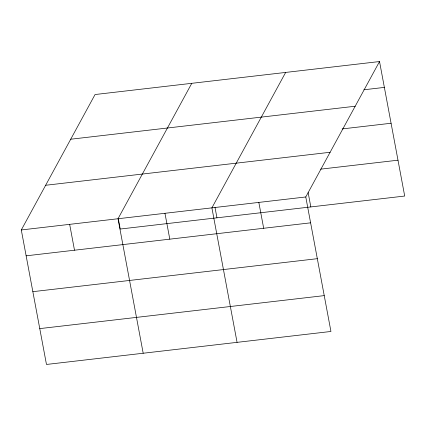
<?xml version="1.0" encoding="UTF-8"?>
<svg xmlns="http://www.w3.org/2000/svg" width="426" height="426" viewBox="0 0 426 426"><rect width="100%" height="100%" fill="white"/><g stroke="black" fill="none" stroke-linecap="round" stroke-linejoin="round"><path stroke-width="0.64" d="M379.529 61.541L305.772 196.966L330.943 331.465L46.471 364.459L21.3 229.96L95.057 94.535L379.529 61.541L404.7 196.04L120.228 229.034L118.274 218.602M191.78 83.315L118.018 218.74L143.189 353.239M285.654 72.431L211.898 207.856L237.069 342.355M363.873 89.779L384.369 87.405M70.716 139.227L355.188 106.234M342.158 128.929L391.079 123.252M45.641 185.273L330.113 152.279M320.645 169.159L397.99 160.192M21.3 229.96L305.772 196.966M26.14 255.824L310.613 222.83M32.85 291.672L317.322 258.678M39.762 328.611L324.234 295.617M308.142 192.589L310.826 206.929M258.832 202.409L263.673 228.272M214.997 207.387L216.946 217.814M164.958 213.298L169.798 239.162M69.662 224.353L74.502 250.216"/></g></svg>
